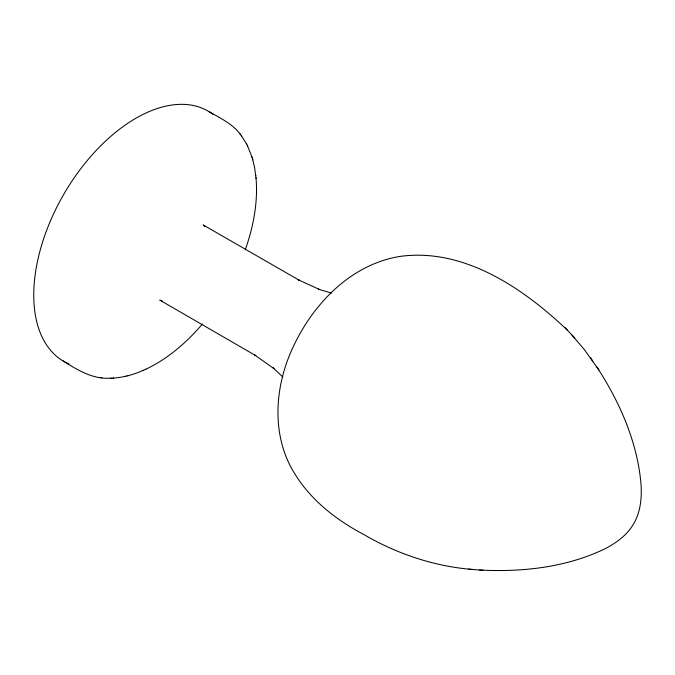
<?xml version="1.0" encoding="UTF-8"?>
<svg xmlns="http://www.w3.org/2000/svg" width="675" height="675" viewBox="0 0 675 675"><rect width="100%" height="100%" fill="white"/><g stroke="black" fill="none" stroke-linecap="round" stroke-linejoin="round"><path stroke-width="1.01" d="M245.219 249.868C253.37 226.859 258.162 202.222 256.002 177.753M202.399 324.042C186.545 342.605 167.602 359.075 145.336 369.444M62.893 360.821C76.604 369.461 91.564 378.793 108.456 378.253C120.521 378.287 132.418 375.148 143.412 370.305M142.864 370.55L145.868 369.2M125.263 376.355L125.871 376.211M127.659 375.773L128.258 375.629M110.708 378.219L111.324 378.194M112.978 378.11L113.586 378.084M479.621 570.012C522.248 572.299 566.578 567.447 605.357 548.606C616.587 542.734 627.37 534.836 633.758 523.64C640.567 511.954 641.874 497.947 641.064 484.701C637.538 442.37 619.836 402.224 596.852 366.972M567.515 330.294C523.623 288.546 464.484 247.936 400.739 256.314C352.046 263.756 314.035 302.687 293.752 345.718C274.143 386.066 270.456 437.265 296.148 475.892C312.415 501.458 337.12 520.4 363.631 534.431C396.816 553.795 434.076 566.392 472.458 569.447M468.661 569.16L483.275 570.291M99.166 377.502L99.765 377.587M101.292 377.789L101.891 377.873M331.4 293.06L318.398 289.187L319.655 289.592L298.215 279.737L299.312 280.302L203.209 224.952L205.124 226.538M162.143 300.983L159.815 300.122L255.8 355.666L254.753 355.008L274.016 368.643L273.038 367.757L282.892 377.08M208.87 111.561C219.949 118.015 232.386 123.626 240.275 134.215M572.046 335.163L584.069 349.262L598.919 369.993M564.781 327.392L574.712 338.006M241.22 135.439L246.578 143.918M239.903 133.734L241.582 135.911M590.625 357.902L592.777 361.041M247.337 145.395L252.138 157.511M246.299 143.37L247.615 145.943M252.653 159.283L254.551 167.248L256.061 178.335M251.961 156.921L252.83 159.865M255.732 175.061L255.791 175.652M69.002 363.935A144.433 83.388 -60 0 1 63.661 194.493A144.433 83.388 -60 0 1 213.072 114.396"/></g></svg>
